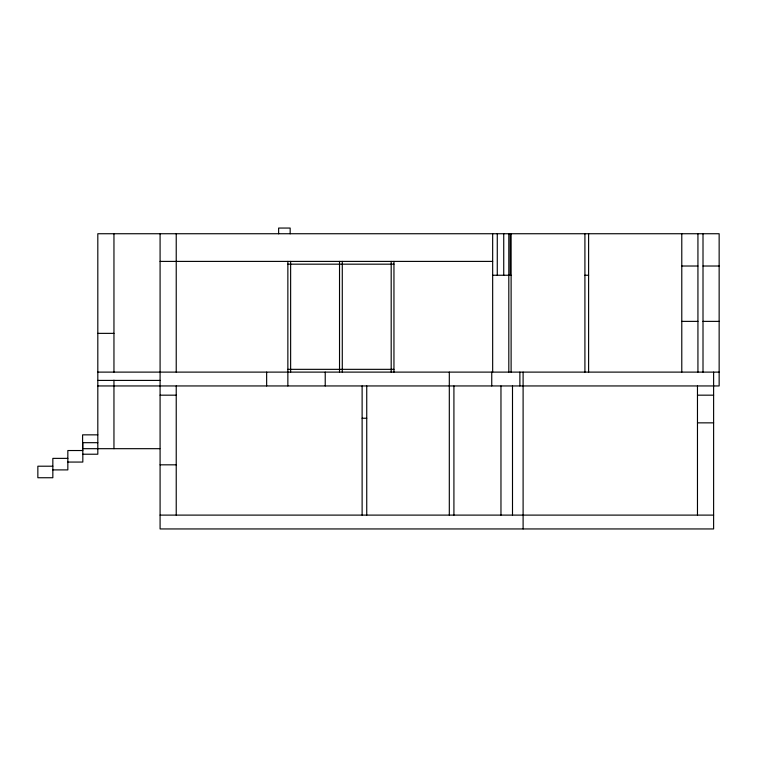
<?xml version="1.0" encoding="UTF-8"?>
<svg xmlns="http://www.w3.org/2000/svg" width="757" height="757" viewBox="0 0 757 757"><rect width="100%" height="100%" fill="white"/><g stroke="black" fill="none" stroke-linecap="round" stroke-linejoin="round"><path stroke-width="1.14" d="M160.087 261.402L492.665 261.402M287.859 264.174L393.952 264.174M681.783 266.019L697.935 266.019M703.007 266.019L719.15 266.019M492.665 275.245L511.117 275.245M584.915 275.245L588.605 275.245M681.783 321.375L697.935 321.375M703.007 321.375L719.15 321.375M97.814 333.364L113.957 333.364M287.859 369.34L393.952 369.34M97.814 372.113L719.15 372.113M97.814 380.411L160.087 380.411M97.814 385.947L159.765 385.947M160.087 385.947L719.15 385.947L719.15 233.733L97.814 233.733L97.814 454.219L82.825 454.219M160.087 395.173L176.23 395.173M697.471 395.173L713.614 395.173M362.12 418.243L366.738 418.243M697.471 422.851L713.614 422.851M97.814 434.849L82.598 434.849L82.598 448.683L159.85 448.683M97.814 442.684L82.825 442.684L82.825 462.063L67.837 462.063M82.825 450.529L67.837 450.529L67.837 469.898L52.839 469.898M67.837 458.373L52.839 458.373L52.839 477.743L37.85 477.743L37.85 466.208L52.839 466.208M160.087 464.826L176.23 464.826M160.087 515.11L713.614 515.11M713.614 372.113L713.614 528.944L160.087 528.944L160.087 233.733M703.007 233.733L703.007 372.113M697.935 233.733L697.935 372.113M697.471 385.947L697.471 515.11M681.783 233.733L681.783 372.113M588.605 233.733L588.605 372.113M584.915 233.733L584.915 372.113M523.106 372.113L523.106 528.944M519.879 372.113L519.879 385.947M512.498 385.947L512.498 515.11M511.117 233.733L511.117 372.113M510.19 233.733L510.19 275.245M508.808 233.733L508.808 372.113M503.736 233.733L503.736 275.245M500.964 385.947L500.964 515.11M497.273 233.733L497.273 275.245M492.665 233.733L492.665 372.113M491.747 372.113L491.747 385.947M453.916 385.947L453.916 515.11M449.308 372.113L449.308 515.11M393.952 261.402L393.952 372.113M391.189 261.402L391.189 372.113M366.738 385.947L366.738 515.11M362.12 385.947L362.12 515.11M342.287 261.402L342.287 372.113M339.524 261.402L339.524 372.113M325.226 372.113L325.226 385.947M290.631 261.402L290.631 372.113M290.168 233.818L290.168 228.056L278.633 228.056L278.633 233.818M287.859 261.402L287.859 385.947M266.644 372.113L266.644 385.947M176.23 233.733L176.23 372.113M176.23 385.947L176.23 515.11M113.957 233.733L113.957 372.113M113.957 380.184L113.957 448.683"/></g></svg>
